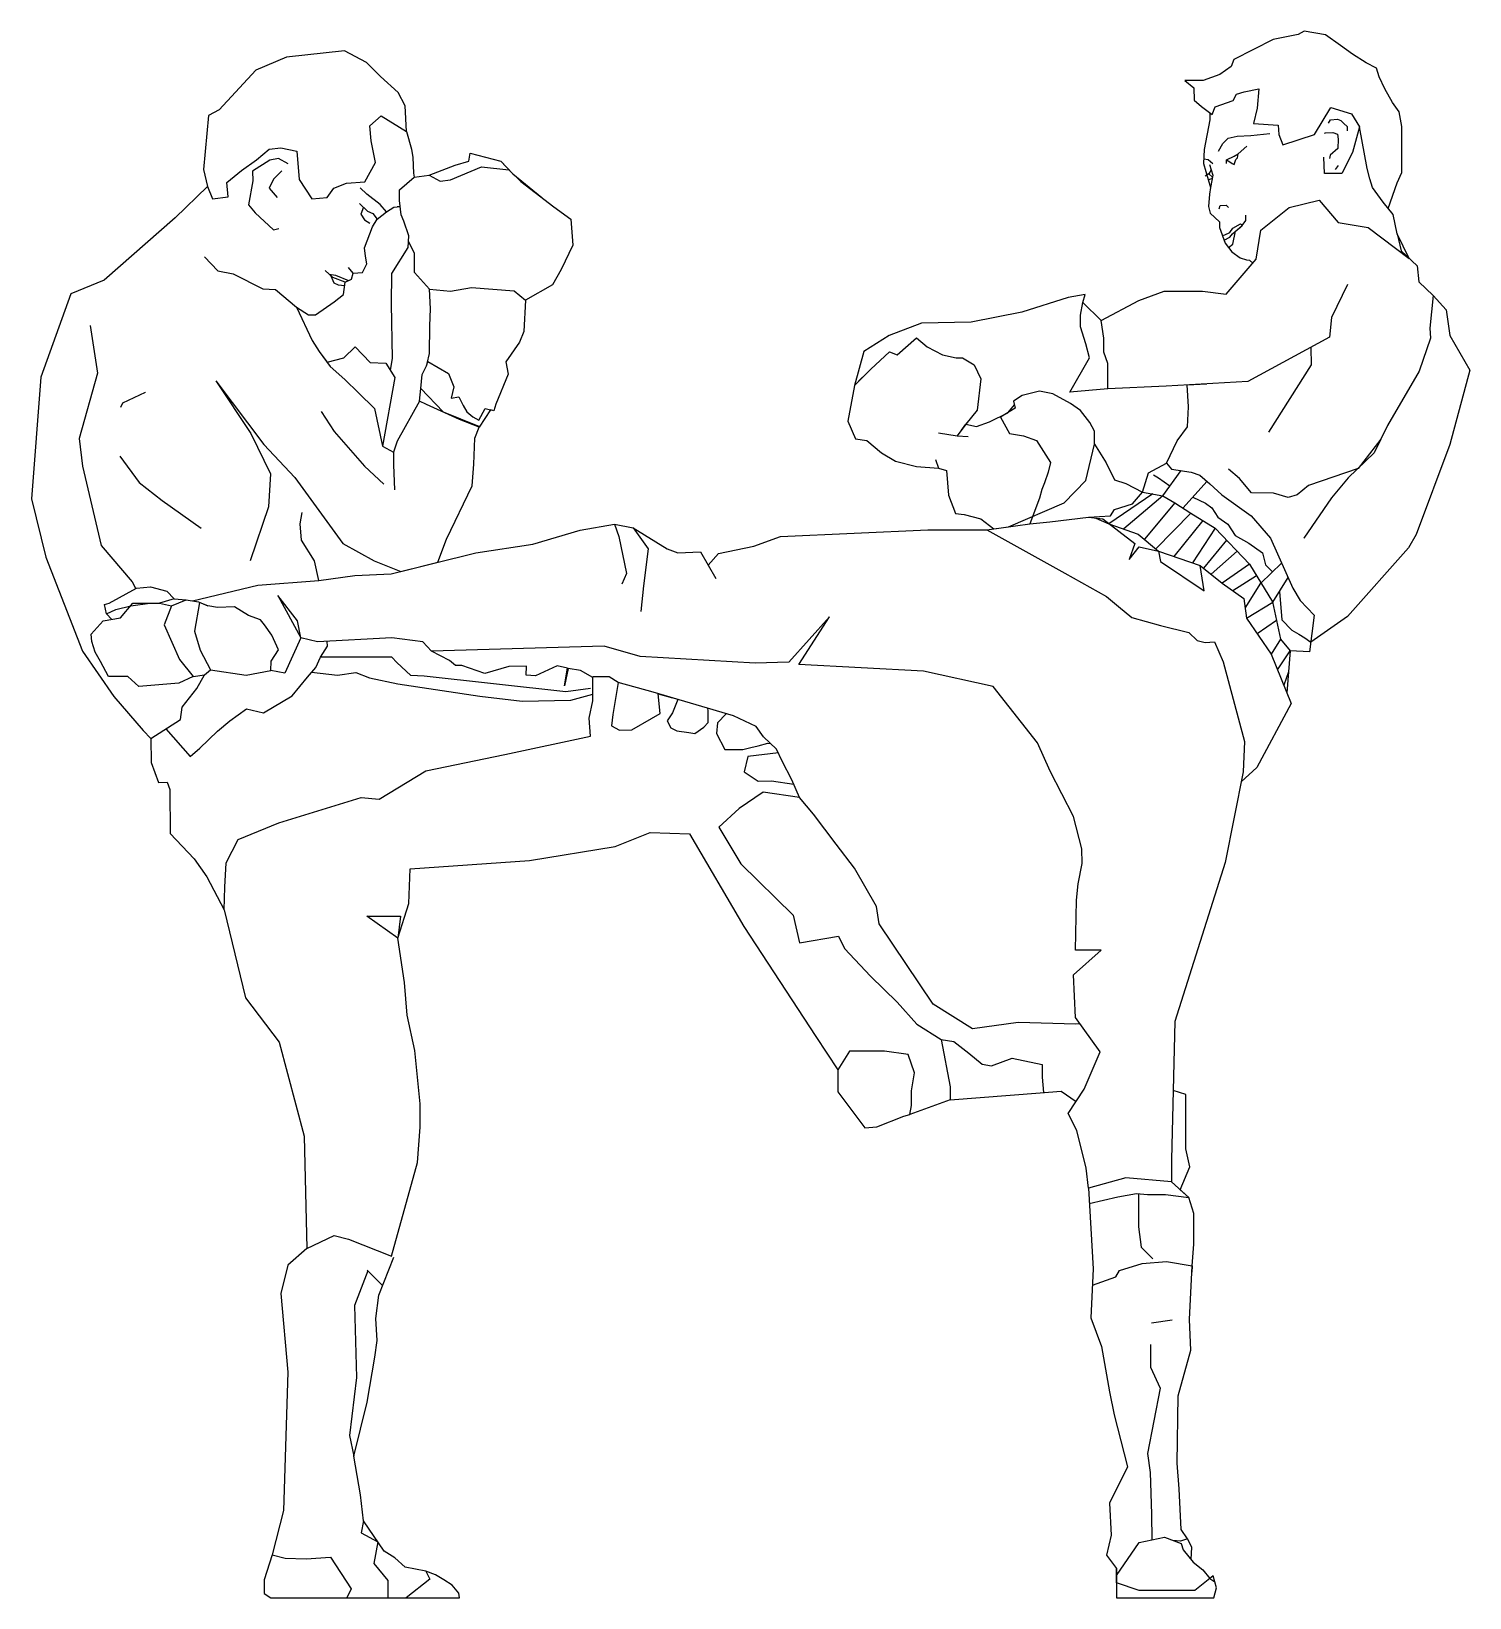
# Model space of a CAD drawing. Header units: metres. Extents: x 46.76 to 48.43, y 14.75 to 16.56.
import ezdxf

# ---------------------------------------------------------------- set-up
doc = ezdxf.new("R2010")
doc.units = ezdxf.units.M
doc.header["$MEASUREMENT"] = 0

msp = doc.modelspace()

# ---------------------------------------------------------------- linework, layer by layer
for p, q in [((48.0712, 16.0204), (48.0927, 16.0495)), ((48.0605, 16.0447), (48.0665, 16.0414)), ((48.0665, 16.0414), (48.0665, 16.0414)), ((48.0665, 16.0414), (48.0796, 16.0318)), ((48.0796, 16.0318), (48.0796, 16.0318)), ((48.0945, 16.0063), (48.1226, 16.0372)), ((48.0712, 16.0204), (48.0261, 15.9822)), ((48.1058, 16.0188), (48.1207, 16.0118)), ((48.0853, 16.0123), (48.05, 15.9703)), ((48.1037, 16.0004), (48.0631, 15.9593)), ((48.1207, 16.0118), (48.1278, 16.0064)), ((48.1278, 16.0064), (48.1347, 15.9957)), ((48.1347, 15.9957), (48.1465, 15.9878)), ((48.1177, 15.9918), (48.0841, 15.9505)), ((48.1318, 15.9831), (48.1057, 15.9431)), ((48.1465, 15.9878), (48.1549, 15.9746)), ((48.145, 15.9692), (48.1184, 15.937)), ((48.1549, 15.9746), (48.1708, 15.9657)), ((48.1708, 15.9657), (48.1866, 15.9546)), ((48.1571, 15.9564), (48.1271, 15.9298)), ((48.1714, 15.9413), (48.1397, 15.9194)), ((48.1866, 15.9546), (48.1899, 15.9408)), ((48.1899, 15.9408), (48.198, 15.9325)), ((48.1797, 15.9279), (48.1522, 15.9107)), ((48.1664, 15.8905), (48.1847, 15.9197)), ((48.2061, 15.91), (48.2088, 15.8773)), ((48.1681, 15.879), (48.1983, 15.8975)), ((48.2025, 15.8765), (48.1802, 15.8612)), ((48.2088, 15.8773), (48.2202, 15.8653)), ((48.2071, 15.8549), (48.1965, 15.8375)), ((48.2202, 15.8653), (48.2286, 15.8608)), ((48.2286, 15.8608), (48.2354, 15.8563)), ((48.2354, 15.8563), (48.2422, 15.8512)), ((48.2038, 15.8193), (48.2185, 15.8414)), ((48.2165, 15.8171), (48.211, 15.8017))]:
    msp.add_line(p, q)
for points in [[(48.3316, 16.3525), (48.3421, 16.3818), (48.3475, 16.3938), (48.3475, 16.4112), (48.3475, 16.4328), (48.3475, 16.4471), (48.3445, 16.4641), (48.3367, 16.4749), (48.3277, 16.4905), (48.3211, 16.5043), (48.3181, 16.5144), (48.3061, 16.5204), (48.2905, 16.5306), (48.2767, 16.5408), (48.2593, 16.5528), (48.2593, 16.5528), (48.2347, 16.557), (48.2275, 16.5534), (48.1987, 16.5474), (48.1532, 16.5246), (48.1532, 16.5246), (48.1502, 16.5162), (48.137, 16.5072), (48.1178, 16.5001), (48.0968, 16.5001), (48.107, 16.4917), (48.107, 16.4917), (48.1076, 16.4773), (48.116, 16.4701), (48.1283, 16.4608)], [(46.9676, 16.3776), (46.9733, 16.3635), (46.9915, 16.3657), (46.9901, 16.3824), (47.0068, 16.3962), (47.0243, 16.4086), (47.0388, 16.4209), (47.0526, 16.4224), (47.0708, 16.4187), (47.0737, 16.386), (47.0737, 16.386), (47.0883, 16.3635), (47.0883, 16.3635), (47.1058, 16.3649), (47.1138, 16.3758), (47.1283, 16.3817), (47.1494, 16.3831), (47.1494, 16.3831), (47.1618, 16.4056), (47.1567, 16.4304), (47.1552, 16.4478), (47.1683, 16.4594), (47.1974, 16.4413), (47.1974, 16.4413), (47.1974, 16.4413), (47.196, 16.4711), (47.188, 16.4863), (47.1675, 16.5048), (47.1515, 16.5208), (47.126, 16.5346), (47.0591, 16.5273), (47.0591, 16.5273), (47.0591, 16.5273), (47.0234, 16.5121), (46.9812, 16.4663), (46.9689, 16.4597), (46.9631, 16.3972), (46.9676, 16.3776)], [(48.1283, 16.4608), (48.1316, 16.4696), (48.1526, 16.477), (48.1566, 16.4845), (48.1654, 16.4872), (48.1823, 16.4905), (48.1803, 16.4683), (48.1762, 16.4507), (48.2046, 16.4487), (48.2046, 16.4487), (48.2053, 16.4379), (48.21, 16.4257), (48.2465, 16.4379), (48.2655, 16.4689), (48.2891, 16.4615), (48.2891, 16.4615), (48.2986, 16.4466), (48.2905, 16.4169), (48.2783, 16.3926), (48.258, 16.3926), (48.2573, 16.4115)], [(48.1255, 16.4629), (48.1256, 16.4546), (48.1191, 16.4204), (48.1185, 16.4044), (48.1185, 16.4044), (48.1265, 16.3766), (48.1253, 16.3689), (48.1242, 16.3546), (48.1242, 16.3546), (48.1259, 16.3469), (48.1369, 16.3369), (48.1369, 16.3303), (48.1434, 16.3121), (48.1511, 16.3021), (48.1606, 16.2953), (48.168, 16.2929), (48.1716, 16.2926), (48.1754, 16.2893)], [(48.2629, 16.4509), (48.2652, 16.4549), (48.273, 16.4556), (48.2768, 16.4539), (48.2803, 16.4504), (48.2841, 16.4471), (48.2841, 16.4422)], [(47.1974, 16.4413), (47.2032, 16.421), (47.2049, 16.4113), (47.2058, 16.3932), (47.2064, 16.3886)], [(48.1355, 16.4186), (48.1405, 16.4274), (48.1467, 16.4337), (48.1571, 16.436), (48.173, 16.4365), (48.1949, 16.4391)], [(48.258, 16.4394), (48.2591, 16.4396), (48.2676, 16.4401), (48.273, 16.4382), (48.2739, 16.4326), (48.2735, 16.4217), (48.2645, 16.4138), (48.2645, 16.4138), (48.2638, 16.4102)], [(48.3422, 16.3229), (48.3373, 16.3453), (48.3373, 16.3453), (48.326, 16.3597), (48.3134, 16.3764), (48.3104, 16.3866), (48.3074, 16.3986), (48.3074, 16.3986), (48.2986, 16.4466)], [(47.2238, 16.3907), (47.2238, 16.3907), (47.2539, 16.4024), (47.2697, 16.407), (47.2713, 16.4162), (47.3066, 16.407), (47.3205, 16.3922), (47.3538, 16.3651)], [(48.1447, 16.4044), (48.1449, 16.4085), (48.1536, 16.4126), (48.1585, 16.4154), (48.1683, 16.4245)], [(48.1449, 16.4085), (48.1488, 16.4061), (48.1516, 16.4044), (48.1538, 16.4031), (48.1538, 16.4031), (48.1556, 16.4089), (48.1574, 16.411), (48.1585, 16.4154)], [(47.0609, 16.4039), (47.0498, 16.41), (47.0498, 16.41), (47.0397, 16.4082), (47.0195, 16.3956), (47.0199, 16.3844), (47.0152, 16.3567), (47.0228, 16.3474), (47.044, 16.3276), (47.0501, 16.3294)], [(47.0534, 16.3959), (47.044, 16.3862), (47.039, 16.3758), (47.0483, 16.365)], [(47.2002, 16.3207), (47.1946, 16.3376), (47.1916, 16.3452), (47.1895, 16.3616), (47.1895, 16.3738), (47.2064, 16.3886), (47.2238, 16.3907), (47.2365, 16.384), (47.2483, 16.3855), (47.2841, 16.4004), (47.3157, 16.3968), (47.3295, 16.3835), (47.3679, 16.3544), (47.3873, 16.3401), (47.3898, 16.31), (47.3761, 16.2819), (47.3663, 16.264), (47.3351, 16.2465)], [(47.3066, 16.407), (47.3186, 16.3942)], [(48.1187, 16.4096), (48.1236, 16.409), (48.1236, 16.409), (48.129, 16.4042)], [(48.1271, 16.397), (48.1243, 16.3925), (48.1243, 16.3925), (48.1202, 16.3895)], [(48.1253, 16.4031), (48.129, 16.3908), (48.1265, 16.3766)], [(48.2707, 16.3973), (48.2744, 16.402)], [(46.9676, 16.3776), (46.9303, 16.3415), (46.8485, 16.2694), (46.81, 16.2538), (46.775, 16.1574), (46.7642, 16.0168), (46.781, 15.9494), (46.8233, 15.8408), (46.8596, 15.7886), (46.8934, 15.7495), (46.9023, 15.74), (46.9366, 15.7621), (46.9385, 15.7762), (46.9554, 15.7978), (46.9641, 15.8136)], [(47.1743, 16.3486), (47.1672, 16.357), (47.1516, 16.3688), (47.1442, 16.3762)], [(48.1239, 16.3857), (48.1283, 16.3869), (48.1286, 16.3887), (48.1243, 16.3925)], [(47.1434, 16.3581), (47.1527, 16.3493), (47.1587, 16.3465), (47.1638, 16.3401), (47.1638, 16.3401)], [(48.2846, 16.2644), (48.2661, 16.2264), (48.2639, 16.2036), (48.1695, 16.1526), (48.075, 16.1472), (48.075, 16.1472), (48.0077, 16.1439), (48.0077, 16.1439), (48.0077, 16.1732), (48.0033, 16.1862), (48.0033, 16.2025), (48.0001, 16.2231), (48.0001, 16.2231), (48.0435, 16.2459), (48.0728, 16.2568), (48.0728, 16.2568), (48.1173, 16.2568), (48.1445, 16.2535), (48.1445, 16.2535), (48.1792, 16.2937), (48.1847, 16.3273), (48.1847, 16.3273), (48.2172, 16.3533), (48.252, 16.362), (48.2737, 16.336), (48.3084, 16.3305), (48.3558, 16.2947), (48.3422, 16.3229)], [(47.1359, 16.2777), (47.1468, 16.2783), (47.1468, 16.2783), (47.1519, 16.2886), (47.1502, 16.2972), (47.1491, 16.3069), (47.1582, 16.3312), (47.1638, 16.3401), (47.1743, 16.3486), (47.1831, 16.3538), (47.1904, 16.3547), (47.1868, 16.3542), (47.1904, 16.3547)], [(47.1481, 16.3537), (47.1448, 16.3456), (47.1448, 16.3456), (47.1491, 16.3391), (47.1553, 16.3354)], [(48.1363, 16.3521), (48.1376, 16.3557), (48.1444, 16.3562), (48.1472, 16.3536), (48.1472, 16.3536)], [(48.1422, 16.3156), (48.1487, 16.3191), (48.1518, 16.3231), (48.1629, 16.3325), (48.1671, 16.3386), (48.1673, 16.3447)], [(47.179, 16.1654), (47.1813, 16.179), (47.1803, 16.2421), (47.1808, 16.2773), (47.1997, 16.3074), (47.2002, 16.3207)], [(48.1402, 16.3212), (48.1431, 16.3219), (48.1489, 16.3246), (48.1523, 16.3295), (48.1612, 16.3346), (48.1633, 16.3331)], [(48.1473, 16.3071), (48.1523, 16.3112), (48.1552, 16.326), (48.1609, 16.3308)], [(48.3422, 16.3229), (48.3465, 16.3034), (48.365, 16.286), (48.3672, 16.2676), (48.3836, 16.2517), (48.3987, 16.2351), (48.403, 16.2058), (48.4258, 16.1656), (48.403, 16.0799), (48.3639, 15.9756), (48.3552, 15.9604), (48.2847, 15.8812), (48.2422, 15.8512)], [(47.2242, 16.2593), (47.2069, 16.2783), (47.2069, 16.3008), (47.2, 16.3141)], [(46.9642, 16.2964), (46.9798, 16.2804), (46.9972, 16.2768), (47.0315, 16.2594), (47.0462, 16.2589), (47.0704, 16.2384), (47.0887, 16.1999), (47.0967, 16.1873)], [(47.0704, 16.2384), (47.0843, 16.2296), (47.0923, 16.2296), (47.1141, 16.2445), (47.125, 16.2531), (47.1267, 16.2674), (47.1124, 16.2725), (47.1124, 16.2725), (47.1038, 16.2806)], [(47.1081, 16.2766), (47.1156, 16.2754), (47.1156, 16.2754), (47.1156, 16.2754), (47.1304, 16.2691)], [(47.1101, 16.2746), (47.1138, 16.2664), (47.1188, 16.2641), (47.1262, 16.2632), (47.1262, 16.2632)], [(47.1267, 16.2674), (47.1267, 16.2674), (47.1342, 16.2708), (47.1359, 16.2777), (47.1307, 16.284)], [(47.2216, 16.1732), (47.2242, 16.1849), (47.2247, 16.2167), (47.2252, 16.2363), (47.2242, 16.2593), (47.2483, 16.2568), (47.2725, 16.2609), (47.3218, 16.2573), (47.3351, 16.2465), (47.3351, 16.2465), (47.3331, 16.2101), (47.328, 16.1978), (47.3125, 16.1752), (47.3151, 16.1608), (47.3007, 16.1264), (47.2986, 16.1187), (47.2948, 16.1197)], [(47.979, 16.2436), (47.9817, 16.253), (47.9621, 16.2497), (47.9085, 16.2327), (47.8501, 16.2212), (47.7924, 16.2198), (47.7924, 16.2198), (47.755, 16.2056), (47.7259, 16.1873), (47.715, 16.1479), (47.734, 16.1669), (47.734, 16.1669), (47.7557, 16.1866), (47.7645, 16.1832), (47.7869, 16.2028), (47.7991, 16.1927), (47.8168, 16.1832), (47.8324, 16.1798), (47.8398, 16.1798), (47.8398, 16.1798), (47.8534, 16.1717), (47.8609, 16.1554), (47.8568, 16.1195), (47.8439, 16.1032), (47.8337, 16.0896)], [(48.3836, 16.2517), (48.3798, 16.2142), (48.3805, 16.2027), (48.3675, 16.1644), (48.3307, 16.1016), (48.3154, 16.0702), (48.2856, 16.0413), (48.266, 16.018), (48.2341, 15.9715), (48.2341, 15.9715), (48.2341, 15.9715)], [(48.0077, 16.1439), (47.9638, 16.14), (47.9865, 16.1798), (47.9824, 16.1961), (47.9763, 16.2158), (47.9763, 16.2293), (47.979, 16.2436), (48.0001, 16.2231)], [(46.8323, 16.2171), (46.8408, 16.1623), (46.8193, 16.0867), (46.8232, 16.0547), (46.8448, 15.9632), (46.8807, 15.9209), (46.8849, 15.9131)], [(47.0967, 16.1873), (47.1095, 16.1698), (47.1265, 16.1549), (47.142, 16.1395), (47.1605, 16.1214), (47.1698, 16.0777), (47.1827, 16.071)], [(47.1011, 16.1813), (47.106, 16.1747), (47.1251, 16.18), (47.1383, 16.1927), (47.1557, 16.1744), (47.1736, 16.1738), (47.1736, 16.1738), (47.1843, 16.157), (47.1698, 16.0777)], [(47.2143, 16.1443), (47.2155, 16.1606), (47.2207, 16.1706), (47.2224, 16.1757), (47.2461, 16.1617), (47.2522, 16.1463), (47.249, 16.1334), (47.2579, 16.1346), (47.263, 16.1249), (47.2673, 16.1174), (47.2742, 16.1117), (47.281, 16.108), (47.2885, 16.1214), (47.2948, 16.1197), (47.2948, 16.1197), (47.2816, 16.0998)], [(48.2422, 16.1919), (48.2428, 16.1718), (48.1934, 16.094)], [(46.8674, 16.123), (46.8699, 16.1279), (46.8962, 16.1403), (46.8962, 16.1403)], [(46.9774, 16.1532), (47.0177, 16.0925), (47.0404, 16.0457), (47.0382, 16.0076), (47.0169, 15.9454)], [(46.9774, 16.1532), (47.0326, 16.0797), (47.0686, 16.0416), (47.1239, 15.9653), (47.1604, 15.9452), (47.1909, 15.9331), (47.2336, 15.9437), (47.2439, 15.9704), (47.2733, 16.0319), (47.2754, 16.0571), (47.2764, 16.087), (47.2816, 16.0998), (47.2589, 16.1086), (47.2208, 16.1261), (47.2126, 16.1297), (47.1868, 16.0834), (47.1827, 16.071), (47.1827, 16.0561), (47.1837, 16.0273)], [(47.2126, 16.1297), (47.2143, 16.1443), (47.2399, 16.1173), (47.2819, 16.1005)], [(47.7245, 16.1574), (47.715, 16.1479), (47.7075, 16.1066), (47.7164, 16.0862), (47.7292, 16.0842), (47.7462, 16.07), (47.7625, 16.0605), (47.7869, 16.0544), (47.812, 16.0523)], [(47.8086, 16.0625), (47.812, 16.0523), (47.8215, 16.0496), (47.8236, 16.0212), (47.8317, 16.0001), (47.8419, 15.9988), (47.8609, 15.994), (47.8761, 15.9822), (47.8929, 15.9846), (47.9572, 16.0123), (47.9823, 16.0381), (47.9925, 16.0801), (47.9925, 16.095), (47.9871, 16.1052), (47.9762, 16.1188), (47.9647, 16.1269), (47.9647, 16.1269), (47.9443, 16.1384), (47.9287, 16.1412), (47.909, 16.1364), (47.8989, 16.1296), (47.9009, 16.1215), (47.8839, 16.1113), (47.8941, 16.0923), (47.8941, 16.0923), (47.9104, 16.0896), (47.9253, 16.0842), (47.9253, 16.0842), (47.9253, 16.0842), (47.9416, 16.0591), (47.9389, 16.0476), (47.9348, 16.0354), (47.9314, 16.0279), (47.9287, 16.0178), (47.9178, 15.9882)], [(48.0754, 16.058), (48.0754, 16.058), (48.0879, 16.0841), (48.0998, 16.1003), (48.1009, 16.1231), (48.0995, 16.1486), (48.1222, 16.1499)], [(47.8388, 16.0964), (47.8439, 16.1032), (47.8561, 16.1005), (47.871, 16.1059), (47.8924, 16.1164), (47.8924, 16.1164), (47.8999, 16.1256)], [(47.0992, 16.1178), (47.1142, 16.0947), (47.1492, 16.0545), (47.1714, 16.0339)], [(47.812, 16.093), (47.8337, 16.0896), (47.8466, 16.0889)], [(48.323, 16.0859), (48.2968, 16.0521), (48.2398, 16.0325), (48.2265, 16.0216), (48.2162, 16.0186), (48.1993, 16.0234), (48.1739, 16.024), (48.16, 16.0403), (48.1473, 16.0512)], [(47.9925, 16.0801), (48.0057, 16.0585), (48.0154, 16.039), (48.0284, 16.0347), (48.0284, 16.0347), (48.048, 16.0247)], [(46.8666, 16.0662), (46.8888, 16.0357), (46.9152, 16.0151), (46.9605, 15.983)], [(48.048, 16.0247), (48.0549, 16.0471), (48.0549, 16.0471), (48.0754, 16.058), (48.0815, 16.0513), (48.1039, 16.0477), (48.1142, 16.0441), (48.1257, 16.0344), (48.1396, 16.0217), (48.1735, 15.9975), (48.1959, 15.9715), (48.2214, 15.9139), (48.2299, 15.8994), (48.2462, 15.8824), (48.2407, 15.8401), (48.2185, 15.8414)], [(47.9856, 15.9958), (48.0107, 15.9972), (48.0156, 16.0047), (48.0361, 16.0112), (48.048, 16.0247), (48.0712, 16.0204), (48.0853, 16.0123), (48.1037, 16.0004), (48.1318, 15.9831), (48.1714, 15.9413), (48.1979, 15.8981), (48.2071, 15.8549), (48.2185, 15.8414), (48.2145, 15.7929), (48.2194, 15.7807)], [(48.0596, 16.0226), (48.0091, 15.9882)], [(47.0962, 15.9227), (47.0913, 15.9453), (47.0764, 15.9692), (47.0748, 15.9881), (47.0772, 16.0013)], [(47.8681, 15.9811), (47.9178, 15.9882), (47.9407, 15.9904), (47.9856, 15.9958), (48.002, 15.9937), (48.0391, 15.9653), (48.0326, 15.9467), (48.0326, 15.9467), (48.0439, 15.9616), (48.0664, 15.9565), (48.0686, 15.9445), (48.1189, 15.9107), (48.1145, 15.9401), (48.1397, 15.9194), (48.1648, 15.9019), (48.1681, 15.879), (48.1965, 15.8375), (48.2194, 15.7807), (48.1801, 15.7065), (48.162, 15.6902)], [(47.9938, 15.9947), (48.0091, 15.9882), (48.043, 15.9762), (48.0664, 15.9565), (48.1145, 15.9401)], [(46.9502, 15.899), (47.0259, 15.9172), (47.0962, 15.9227), (47.138, 15.9282), (47.1797, 15.9304), (47.2775, 15.9545), (47.3435, 15.9644), (47.3984, 15.9809), (47.4379, 15.9875), (47.4429, 15.9734), (47.4517, 15.9306), (47.4462, 15.9185)], [(47.5374, 15.9558), (47.5462, 15.9405), (47.5582, 15.9537), (47.5582, 15.9537), (47.5989, 15.9624), (47.6297, 15.9734), (47.8, 15.9811), (47.8681, 15.9811), (47.9581, 15.9311), (48.0063, 15.904), (48.0203, 15.8924), (48.0357, 15.8798), (48.0686, 15.8707), (48.1014, 15.8625), (48.1111, 15.8533), (48.1202, 15.8509), (48.1309, 15.8519), (48.1411, 15.8285), (48.1657, 15.7367), (48.1643, 15.7015), (48.1432, 15.5969), (48.0852, 15.4132), (48.0815, 15.2538), (48.0815, 15.2279), (48.0285, 15.2328), (47.9853, 15.2205), (47.9829, 15.2439), (47.9718, 15.2871), (47.9619, 15.3068), (47.9804, 15.3351), (47.9989, 15.3782), (47.9989, 15.3782), (47.9705, 15.4177), (47.9681, 15.467), (48.0001, 15.4957), (48.0001, 15.4957), (47.9705, 15.4957), (47.9716, 15.5533), (47.9737, 15.5722), (47.978, 15.5958), (47.978, 15.5958), (47.9776, 15.6125), (47.9682, 15.65), (47.9412, 15.7023), (47.9266, 15.7352), (47.8754, 15.8001), (47.7947, 15.8178), (47.651, 15.8256), (47.6864, 15.8807), (47.6391, 15.8282), (47.6002, 15.8273), (47.4677, 15.835), (47.4677, 15.835), (47.4259, 15.8467), (47.4259, 15.8467), (47.2263, 15.8409), (47.2165, 15.8516), (47.1805, 15.8564), (47.0948, 15.8516), (47.0948, 15.8516), (47.0754, 15.8564), (47.0715, 15.8759), (47.0491, 15.9051), (47.0754, 15.8564), (47.0569, 15.8156), (47.0407, 15.8186)], [(47.4379, 15.9875), (47.4594, 15.9833), (47.4769, 15.9591), (47.4769, 15.9591), (47.4714, 15.9163), (47.4682, 15.8867)], [(47.4594, 15.9833), (47.4989, 15.9591), (47.511, 15.9547), (47.5374, 15.9558), (47.5374, 15.9558), (47.5549, 15.9251)], [(48.2086, 15.9427), (48.1847, 15.9197)], [(48.1983, 15.8975), (48.216, 15.926)], [(46.851, 15.884), (46.8488, 15.8947), (46.854, 15.8964), (46.854, 15.8964), (46.8858, 15.9136), (46.9018, 15.9154), (46.9207, 15.9102), (46.9293, 15.9016), (46.9123, 15.8963)], [(46.8332, 15.8607), (46.8472, 15.8762), (46.8673, 15.8793), (46.8813, 15.8963), (46.896, 15.8963), (46.9123, 15.8963), (46.9262, 15.8932), (46.9177, 15.8715), (46.9355, 15.8313), (46.951, 15.8119), (46.9347, 15.8042), (46.8882, 15.8003), (46.8758, 15.8119), (46.8534, 15.8119), (46.8534, 15.8119), (46.8441, 15.829), (46.8379, 15.8398), (46.834, 15.8522), (46.8332, 15.8607)], [(46.8573, 15.8777), (46.851, 15.884), (46.8618, 15.8891), (46.879, 15.8935), (46.9009, 15.8963)], [(46.9262, 15.8932), (46.9432, 15.9002), (46.9572, 15.8979), (46.968, 15.8932), (46.9586, 15.8973), (46.9526, 15.864), (46.9591, 15.8421), (46.971, 15.8196), (47.0124, 15.8133), (47.0407, 15.8186), (47.0411, 15.8293), (47.0499, 15.8424), (47.0419, 15.8596), (47.0334, 15.8715), (47.0289, 15.8772), (47.0151, 15.8822), (46.999, 15.8921), (46.9794, 15.8914), (46.968, 15.8932)], [(46.9293, 15.9016), (46.9432, 15.9002)], [(46.9194, 15.7511), (46.9477, 15.7193), (46.959, 15.7289), (46.9794, 15.7485), (46.9936, 15.7606), (47.0128, 15.7743), (47.0325, 15.7697), (47.0654, 15.7894), (47.0831, 15.8111), (47.0927, 15.822), (47.0981, 15.8341), (47.1065, 15.8466), (47.1061, 15.8522)], [(46.9023, 15.74), (46.9027, 15.7122), (46.911, 15.6892), (46.9211, 15.6896), (46.924, 15.6812), (46.9244, 15.6303), (46.9524, 15.6011), (46.967, 15.5802), (46.987, 15.5422), (46.9879, 15.5685), (46.9891, 15.5964), (47.0033, 15.6235), (47.0501, 15.6427), (47.1453, 15.672), (47.166, 15.67), (47.22, 15.7026), (47.311, 15.7216), (47.4102, 15.7427), (47.4087, 15.7637), (47.4128, 15.7838), (47.4128, 15.7992), (47.4128, 15.8105), (47.4128, 15.8105), (47.3986, 15.8187), (47.3844, 15.8211), (47.3844, 15.8211), (47.3802, 15.801), (47.3836, 15.8212), (47.3718, 15.824), (47.3467, 15.8125), (47.3357, 15.8131), (47.3364, 15.8238), (47.3159, 15.8234), (47.2879, 15.8152), (47.2615, 15.8244), (47.2542, 15.8244), (47.2473, 15.8302), (47.2263, 15.8409)], [(47.4101, 15.7977), (47.3817, 15.794), (47.2179, 15.8122), (47.2027, 15.8127), (47.1865, 15.8279), (47.1807, 15.8342), (47.0981, 15.8341)], [(46.951, 15.8119), (46.9641, 15.8136), (46.9641, 15.8136), (46.971, 15.8196)], [(47.0879, 15.8166), (47.1177, 15.8132), (47.1392, 15.8164), (47.155, 15.8101), (47.1875, 15.8033), (47.2825, 15.7891), (47.3313, 15.7833), (47.3874, 15.7844), (47.4128, 15.7915)], [(47.6517, 15.6718), (47.6429, 15.6922), (47.6317, 15.7138), (47.6251, 15.7278), (47.6101, 15.7419), (47.6016, 15.7541), (47.5753, 15.7663), (47.4824, 15.7935), (47.442, 15.8048), (47.4317, 15.8113), (47.4128, 15.8113)], [(47.442, 15.8048), (47.4359, 15.7679), (47.4345, 15.7546), (47.4435, 15.7497), (47.458, 15.75), (47.4805, 15.7633), (47.4908, 15.7688), (47.4885, 15.7917)], [(47.4885, 15.7917), (47.505, 15.7869)], [(47.511, 15.7851), (47.5048, 15.7697), (47.4987, 15.7604), (47.5029, 15.7526), (47.5097, 15.7489), (47.5236, 15.7472), (47.5305, 15.7457), (47.5411, 15.7533), (47.5461, 15.7587), (47.5461, 15.7666), (47.5462, 15.7721), (47.5457, 15.775)], [(47.567, 15.7687), (47.557, 15.7582), (47.557, 15.7582), (47.5559, 15.7458), (47.5653, 15.7275), (47.5699, 15.7273), (47.5862, 15.7275), (47.5953, 15.7297), (47.604, 15.7318), (47.615, 15.7347), (47.6182, 15.7343)], [(47.6272, 15.7234), (47.5921, 15.7195), (47.5875, 15.7017), (47.6038, 15.6907), (47.6194, 15.6911), (47.645, 15.6874)], [(47.9757, 15.4105), (47.9709, 15.4102), (47.9042, 15.4121), (47.8514, 15.4047), (47.806, 15.4332), (47.7437, 15.5261), (47.7405, 15.5461), (47.7151, 15.5905), (47.694, 15.6179), (47.694, 15.6179), (47.6676, 15.6528), (47.6517, 15.6718), (47.6095, 15.6781), (47.582, 15.6591), (47.5586, 15.6376)], [(47.5586, 15.6376), (47.584, 15.5953), (47.6442, 15.5361), (47.6517, 15.5042), (47.6968, 15.5117), (47.7034, 15.4976), (47.7335, 15.4657), (47.7645, 15.4356), (47.7871, 15.4103), (47.8153, 15.3924), (47.8256, 15.3379), (47.8256, 15.3229), (47.779, 15.3056)], [(46.987, 15.5422), (47.0115, 15.4404), (47.0506, 15.3892), (47.0793, 15.2808), (47.0823, 15.1511), (47.1139, 15.1661), (47.1305, 15.1616), (47.1802, 15.1421), (47.2103, 15.2504), (47.2133, 15.291), (47.2133, 15.3181), (47.2073, 15.3798), (47.1982, 15.4205), (47.1952, 15.4581), (47.1877, 15.5093), (47.1516, 15.5348), (47.1516, 15.5348), (47.1907, 15.5348), (47.1877, 15.5093), (47.2004, 15.5495), (47.2017, 15.5896), (47.3397, 15.5993), (47.4388, 15.6153), (47.4789, 15.6314), (47.5244, 15.63), (47.5873, 15.5231), (47.6703, 15.396), (47.6957, 15.3573), (47.6957, 15.3318), (47.7269, 15.2902), (47.7408, 15.2916), (47.772, 15.3037), (47.779, 15.3056), (47.7809, 15.3163), (47.7809, 15.333), (47.7846, 15.3539), (47.7772, 15.3749), (47.7497, 15.3791), (47.7366, 15.3791), (47.7092, 15.3791), (47.6957, 15.3573)], [(47.8153, 15.3924), (47.83, 15.39), (47.8471, 15.3765), (47.8627, 15.364), (47.8734, 15.362), (47.8972, 15.3707), (47.9321, 15.3636), (47.9321, 15.3489), (47.9334, 15.3311)], [(47.8256, 15.3229), (47.9296, 15.3308), (47.9539, 15.3329), (47.9711, 15.3209)], [(48.0815, 15.2279), (48.1015, 15.2098), (48.1015, 15.2098), (48.0915, 15.2188), (48.1027, 15.2454), (48.0978, 15.2663), (48.0978, 15.2897), (48.0978, 15.329), (48.0834, 15.3335)], [(47.9853, 15.2205), (47.9907, 15.1275), (47.9883, 15.071), (48.0006, 15.0378), (48.0006, 15.0378), (48.0098, 14.9855), (48.0152, 14.9588), (48.0305, 14.8989), (48.0098, 14.8569), (48.0116, 14.8198), (48.0061, 14.7967), (48.0061, 14.7967), (48.0177, 14.7815), (48.0177, 14.7476), (48.0256, 14.7476), (48.1303, 14.7476), (48.1333, 14.7591), (48.1296, 14.773), (48.1296, 14.773), (48.1084, 14.756), (48.0439, 14.756), (48.0177, 14.7646), (48.0177, 14.7815), (48.0177, 14.7731), (48.0439, 14.8113), (48.0731, 14.8174), (48.0925, 14.8101), (48.095, 14.8028), (48.1065, 14.7888), (48.1175, 14.7797), (48.1255, 14.7697), (48.1315, 14.766)], [(47.9863, 15.2031), (48.0195, 15.2108), (48.0408, 15.2144), (48.0536, 15.2132), (48.0743, 15.2132), (48.1015, 15.2098)], [(48.0433, 15.2142), (48.0433, 15.1761), (48.0463, 15.1524), (48.0463, 15.1524), (48.0597, 15.139)], [(48.0998, 14.8156), (48.0925, 14.8265), (48.0901, 14.8733), (48.0877, 14.9031), (48.0889, 14.9807), (48.1035, 15.0335), (48.1022, 15.0688), (48.1053, 15.1311), (48.1071, 15.1561), (48.1071, 15.1719), (48.1071, 15.1913), (48.1071, 15.1913), (48.1015, 15.2098)], [(47.0823, 15.1511), (47.0606, 15.1318), (47.0523, 15.099), (47.0606, 15.0081), (47.0555, 14.8483), (47.0425, 14.7971), (47.0574, 14.7934), (47.0816, 14.7925), (47.1096, 14.7943), (47.1338, 14.758), (47.1286, 14.7476)], [(47.2201, 14.7781), (47.1961, 14.7829), (47.1841, 14.7936), (47.1718, 14.8014), (47.1478, 14.8364), (47.1478, 14.8364), (47.1445, 14.8663), (47.1369, 14.9111), (47.1521, 14.9733), (47.1609, 15.0254), (47.1638, 15.0446), (47.162, 15.0702), (47.1655, 15.0969), (47.1829, 15.141)], [(47.9899, 15.1088), (48.0171, 15.1184), (48.0214, 15.1257), (48.0475, 15.1336), (48.0755, 15.136), (48.1053, 15.1311), (48.1049, 15.1237)], [(47.17, 15.1083), (47.1521, 15.126), (47.153, 15.1252), (47.1376, 15.0853), (47.1399, 15.0021), (47.1318, 14.9351), (47.1369, 14.9111)], [(48.0584, 15.0651), (48.0822, 15.0687), (48.0822, 15.0687)], [(48.0572, 15.04), (48.0572, 15.0139), (48.0682, 14.9895), (48.0536, 14.9142), (48.0566, 14.8923), (48.0584, 14.8442), (48.0585, 14.8144)], [(47.1478, 14.8364), (47.1452, 14.8227), (47.1643, 14.8123), (47.1597, 14.7872), (47.1597, 14.7872), (47.176, 14.7674), (47.176, 14.7476)], [(48.1042, 14.7916), (48.1047, 14.8059), (48.0998, 14.8156), (48.0916, 14.8128), (48.0828, 14.8138)], [(47.0425, 14.7971), (47.033, 14.7683), (47.033, 14.7525), (47.0408, 14.7476), (47.0512, 14.7476), (47.0907, 14.7476), (47.1335, 14.7476), (47.1971, 14.7476), (47.2337, 14.7476), (47.2522, 14.7476), (47.259, 14.7476), (47.258, 14.7528), (47.2502, 14.7619), (47.2408, 14.7684), (47.2311, 14.7739), (47.2201, 14.7781), (47.2246, 14.769), (47.1971, 14.7476)]]:
    msp.add_lwpolyline(points)

doc.saveas('drawing.dxf')
